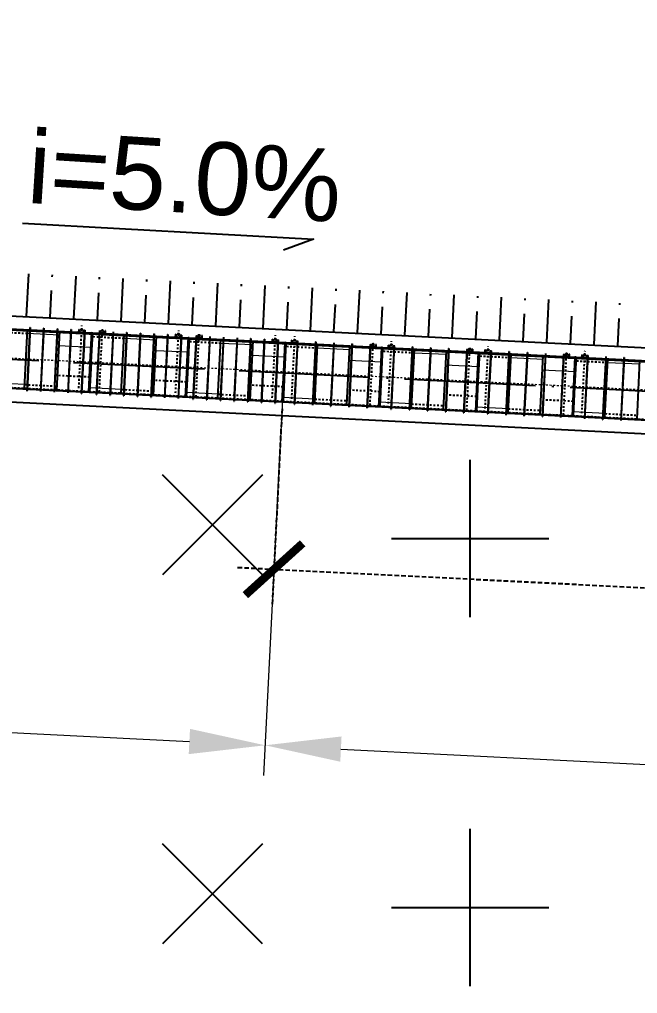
# Model space of a CAD drawing. Header units: inches. Extents: x 444671 to 463716, y 1783086 to 1794968.
# Drawn here: x 457506.9 to 457540.9, y 1787100.2 to 1787153.7 of the extents above; entities that cross this region are included whole.
import ezdxf

# ---------------------------------------------------------------- set-up
doc = ezdxf.new("R2010")
doc.units = ezdxf.units.IN
doc.header["$MEASUREMENT"] = 0
for name, pattern in [('ACAD_ISO04W100', [30, 24, -3, 0, -3]), ('CENTER', [2, 1.25, -0.25, 0.25, -0.25]), ('DASHED2', [9.525, 6.35, -3.175]), ('HIDDEN', [0.375, 0.25, -0.125])]:
    doc.linetypes.add(name, pattern=pattern)
for name, color, linetype in [('4', 4, 'Continuous'), ('Bao', 137, 'Continuous'), ('CONGTRINH', 2, 'Continuous'), ('CTTRINH', 4, 'Continuous'), ('Dong', 252, 'HIDDEN'), ('KHUAT', 8, 'DASHED2'), ('Tam', 1, 'CENTER'), ('Text', 3, 'Continuous'), ('Thachhoc', 125, 'Continuous'), ('Tim', 1, 'ACAD_ISO04W100')]:
    doc.layers.add(name, color=color, linetype=linetype)
doc.layers.add('manh', color=128, linetype='Continuous', lineweight=15)
doc.layers.add('Texdoi', color=40, linetype='Continuous', lineweight=15)
doc.styles.add('vn', font='')
doc.styles.add('VNARIAL', font='')
doc.styles.get('vn').set_extended_font_data('.VnArial')
doc.styles.get('VNARIAL').set_extended_font_data('.VnArial')
doc.linetypes.add('NEN_DA1', pattern='A,1.5,-0.15,["Y",Standard,S=0.2,R=0,X=-0.15,Y=-0.2],-0.005', length=1.655)
doc.dimstyles.new('1-1', dxfattribs={"dimtxt": 2, "dimasz": 2.5, "dimexe": 1, "dimexo": 0, "dimgap": 1, "dimtad": 1, "dimtoh": 1, "dimdec": 0, "dimzin": 0, "dimdsep": 46, "dimtxsty": 'Standard', "dimcen": 0.09, "dimclrd": 3, "dimclre": 3, "dimclrt": 4, "dimadec": 0, "dimazin": 0, "dimtfac": 1, "dimtdec": 0, "dimtmove": 0, "dimatfit": 0, "dimfxl": 0, "dimtolj": 1, "dimtzin": 0, "dimarcsym": 0})
doc.dimstyles.new('D2000', dxfattribs={"dimscale": 2, "dimtxt": 2, "dimasz": 1.5, "dimexe": 1, "dimexo": 1, "dimgap": 1, "dimtad": 1, "dimzin": 1, "dimdsep": 46, "dimtxsty": 'VNARIAL', "dimblk": 'ARCHTICK', "dimcen": 1.5, "dimdle": 1, "dimclrd": 140, "dimclre": 140, "dimclrt": 3, "dimadec": 0, "dimazin": 3, "dimtfac": 1, "dimtix": 1, "dimtmove": 2, "dimatfit": 3, "dimfxl": 0, "dimtolj": 1, "dimtzin": 0, "dimarcsym": 0})

# ---------------------------------------------------------------- blocks, each defined once
blk = doc.blocks.new('*D146')
at = {"layer": 'Bao', "color": 3, "lineweight": -2, "ltscale": 0.2, "transparency": 16777216}
for p, q in [((-685253, 34318), (-686363, 12150)), ((-579388, 29016), (-580498, 6848)), ((-682118, 13606), (-584576, 8721))]:
    blk.add_line(p, q, dxfattribs=at)
at = {"layer": 'Bao', "color": 3, "ltscale": 0.2, "transparency": 16777216}
for points in [[(-682083, 14300), (-682153, 12913), (-686280, 13815)], [(-584541, 9415), (-584611, 8028), (-580415, 8513)]]:
    blk.add_solid(points, dxfattribs=at)
at = {"layer": 'Defpoints', "color": 0, "ltscale": 0.2, "transparency": 16777216}
for p in [(-685253, 34318), (-579388, 29016), (-580415, 8513)]:
    blk.add_point(p, dxfattribs=at)
at = {"layer": 'Bao', "color": 4, "ltscale": 0.2, "transparency": 16777216, "insert": (-633155, 15001), "char_height": 3333.33, "attachment_point": 5, "rotation": 357.133}
blk.add_mtext('\\A1;{\\f.VnArial|b0|i0|c0|p34;Ph©n ®o¹n 6}', dxfattribs=at)
blk = doc.blocks.new('*D147')
at = {"layer": 'Bao', "color": 3, "lineweight": -2, "ltscale": 0.2, "transparency": 16777216}
for p, q in [((-579388, 29016), (-580498, 6848)), ((-340377, 17046), (-341488, -5121)), ((-576253, 8305), (-345566, -3248))]:
    blk.add_line(p, q, dxfattribs=at)
at = {"layer": 'Bao', "color": 3, "ltscale": 0.2, "transparency": 16777216}
for points in [[(-576219, 8998), (-576288, 7611), (-580415, 8513)], [(-345531, -2555), (-345600, -3942), (-341404, -3457)]]:
    blk.add_solid(points, dxfattribs=at)
at = {"layer": 'Defpoints', "color": 0, "ltscale": 0.2, "transparency": 16777216}
for p in [(-579388, 29016), (-340377, 17046), (-341404, -3457)]:
    blk.add_point(p, dxfattribs=at)
at = {"layer": 'Bao', "color": 4, "ltscale": 0.2, "transparency": 16777216, "insert": (-460717, 6365), "char_height": 3333.33, "attachment_point": 5, "rotation": 357.133}
blk.add_mtext('\\A1;{\\f.VnArial|b0|i0|c0|p34;Ph©n ®o¹n 5}', dxfattribs=at)
blk = doc.blocks.new('_ArchTick')
at = {"color": 0, "linetype": 'ByBlock', "const_width": 0.15}
blk.add_lwpolyline([(-0.5, -0.5), (0.5, 0.5)], dxfattribs=at)
blk = doc.blocks.new('*D128')
at = {"layer": 'Defpoints', "color": 0, "transparency": 16777216}
for p in [(457521.427, 1787134.354), (457648.236, 1787128.02), (457647.696, 1787117.204)]:
    blk.add_point(p, dxfattribs=at)
at = {"layer": 'Dong', "color": 140, "lineweight": -2, "transparency": 16777216}
for p, q in [((457521.328, 1787132.357), (457520.787, 1787121.54)), ((457648.137, 1787126.023), (457647.596, 1787115.206)), ((457518.89, 1787123.638), (457649.694, 1787117.104))]:
    blk.add_line(p, q, dxfattribs=at)
at = {"layer": 'Dong', "color": 140, "lineweight": -2, "transparency": 16777216, "xscale": 3, "yscale": 3, "zscale": 3}
for p, rotation in [((457520.887, 1787123.538), 177.1404552488368), ((457647.696, 1787117.204), 357.1404552488368)]:
    blk.add_blockref('_ArchTick', p, dxfattribs=dict(at, rotation=rotation))
at = {"layer": 'Dong', "color": 3, "transparency": 16777216, "insert": (457584.493, 1787124.408), "char_height": 4, "attachment_point": 5, "rotation": 357.1405, "style": 'VNARIAL'}
blk.add_mtext('\\A1;126.97', dxfattribs=at)
blk = doc.blocks.new('A$C491C4D06')
at = {"layer": 'Bao'}
for p, q in [((-595209, 31432), (-589929.6, 31168.1)), ((-593627.2, 28104.9), (-593465.1, 31344.8)), ((-593331.3, 31458.3), (-593317.3, 31457.6)), ((-592582.2, 31420.8), (-592568.3, 31420.1)), ((-591859.4, 28016.5), (-591697.4, 31256.4)), ((-591833.2, 31383.4), (-591819.2, 31382.7)), ((-591084.1, 31345.9), (-591070.1, 31345.2)), ((-590653.1, 31354.8), (-590660.6, 31205)), ((-590653.1, 31354.8), (-590633.2, 31353.8)), ((-590633.2, 31353.8), (-590640.7, 31204)), ((-590341, 31189), (-590333.5, 31338.8)), ((-589957.1, 31179), (-590038.5, 29551.1)), ((-590010.7, 29546.1), (-589929.6, 31168.1)), ((-589897.1, 31176), (-589978.5, 29548.1)), ((-589957.1, 31179), (-589897.1, 31176)), ((-589897.6, 31166.1), (-584618.2, 30902.1)), ((-589502.7, 31296.5), (-589510.2, 31146.7)), ((-589210.6, 31131.7), (-589203.1, 31281.5)), ((-589183.1, 31280.5), (-589203.1, 31281.5)), ((-589190.6, 31130.7), (-589183.1, 31280.5)), ((-588769, 31229.8), (-588755, 31229.1)), ((-588315.8, 27838.9), (-588153.8, 31078.9)), ((-588020, 31192.3), (-588006, 31191.6)), ((-587270.9, 31154.9), (-587256.9, 31154.2)), ((-586521.8, 31117.4), (-586507.9, 31116.7)), ((-585772.8, 31079.9), (-585758.8, 31079.2)), ((-585341.8, 31088.8), (-585349.3, 30939)), ((-585341.8, 31088.8), (-585321.8, 31087.8)), ((-585321.8, 31087.8), (-585329.3, 30938)), ((-585029.7, 30923), (-585022.2, 31072.8)), ((-584191.4, 31030.5), (-584198.9, 30880.7)), ((-586548, 27750.5), (-586386, 30990.5)), ((-584645.7, 30913), (-584727.1, 29285.1)), ((-584699.3, 29280.1), (-584618.2, 30902.1)), ((-584585.8, 30910), (-584667.2, 29282.1)), ((-584645.7, 30913), (-584585.8, 30910)), ((-584586.3, 30900.1), (-579306.9, 30636.1)), ((-583899.2, 30865.7), (-583891.7, 31015.5)), ((-583871.8, 31014.5), (-583891.7, 31015.5)), ((-583879.3, 30864.7), (-583871.8, 31014.5)), ((-583457.7, 30963.8), (-583443.7, 30963.1)), ((-583004.5, 27572.9), (-582842.5, 30812.9)), ((-582708.6, 30926.3), (-582694.6, 30925.6)), ((-581959.6, 30888.9), (-581945.6, 30888.2)), ((-581236.7, 27484.5), (-581074.7, 30724.5)), ((-581210.5, 30851.4), (-581196.5, 30850.7)), ((-580461.4, 30813.9), (-580447.4, 30813.2)), ((-580030.5, 30822.8), (-580037.9, 30673)), ((-580030.5, 30822.8), (-580010.5, 30821.8)), ((-580010.5, 30821.8), (-580018, 30672)), ((-579718.3, 30657), (-579710.9, 30806.8)), ((-579334.2, 30647.5), (-579415.7, 29019.5)), ((-579388, 29014.1), (-579306.9, 30636.1)), ((-579274.3, 30644.5), (-579355.8, 29016.5)), ((-579334.2, 30647.5), (-579274.3, 30644.5)), ((-579274.8, 30634.5), (-577531, 30547.1)), ((-578963.7, 30769.1), (-578971.2, 30619.3)), ((-578963.7, 30769.1), (-578943.7, 30768.1)), ((-578943.7, 30768.1), (-578951.2, 30618.3)), ((-578651.6, 30603.3), (-578644.1, 30753.1)), ((-578645.8, 30719.1), (-578631.8, 30718.4)), ((-577693.2, 27307.2), (-577531, 30547.1)), ((-577647, 30669.1), (-577633, 30668.4)), ((-577531.2, 30543.1), (-573995.6, 30366.1)), ((-576648.3, 30619.1), (-576634.3, 30618.4)), ((-575649.5, 30569), (-575635.5, 30568.3)), ((-574650.8, 30519), (-574636.8, 30518.3)), ((-574635.3, 30548.3), (-574642.8, 30398.5)), ((-574343.2, 30383.5), (-574335.7, 30533.3)), ((-574315.7, 30532.3), (-574335.7, 30533.3)), ((-574323.2, 30382.5), (-574315.7, 30532.3)), ((-573652.5, 30499.1), (-573660, 30349.3)), ((-573652.5, 30499.1), (-573632.6, 30498.1)), ((-573632.6, 30498.1), (-573640.1, 30348.3)), ((-575925.3, 27222.7), (-575763.4, 30454.6)), ((-574023.1, 30377.5), (-574104.4, 28753.5)), ((-574076.6, 28748.1), (-573995.6, 30366.1)), ((-573963.1, 30374.5), (-574044.5, 28750.5)), ((-574023.1, 30377.5), (-573963.1, 30374.5)), ((-573963.6, 30364.5), (-568684.3, 30100.1)), ((-573340.4, 30333.3), (-573332.9, 30483.1)), ((-573334.4, 30453.1), (-573320.4, 30452.4)), ((-572381.7, 27045.2), (-572219.8, 30277.1)), ((-572335.7, 30403.1), (-572321.7, 30402.4)), ((-571336.9, 30353.1), (-571322.9, 30352.4)), ((-570613.9, 26956.7), (-570452, 30188.6)), ((-570338.2, 30303.1), (-570324.2, 30302.4)), ((-569339.4, 30253), (-569325.5, 30252.3)), ((-569324, 30282.3), (-569331.5, 30132.5)), ((-569031.8, 30117.5), (-569024.3, 30267.3)), ((-569004.4, 30266.3), (-569024.3, 30267.3)), ((-569011.9, 30116.5), (-569004.4, 30266.3)), ((-568711.7, 30111.5), (-568793.1, 28487.5)), ((-568765.3, 28482.1), (-568684.3, 30100.1)), ((-568651.8, 30108.5), (-568733.1, 28484.5)), ((-568711.7, 30111.5), (-568651.8, 30108.5)), ((-568652.3, 30098.5), (-563372.9, 29834.1)), ((-568341.2, 30233.1), (-568348.7, 30083.3)), ((-568341.2, 30233.1), (-568321.2, 30232.1)), ((-568321.2, 30232.1), (-568328.7, 30082.3)), ((-568029.1, 30067.3), (-568021.6, 30217.1)), ((-568023.1, 30187.1), (-568009.1, 30186.4)), ((-567070.4, 26779.2), (-566908.5, 30011.1)), ((-567024.3, 30137.1), (-567010.4, 30136.4)), ((-566025.6, 30087.1), (-566011.6, 30086.4)), ((-565026.8, 30037.1), (-565012.9, 30036.4)), ((-564028.1, 29987), (-564014.1, 29986.3)), ((-564012.6, 30016.3), (-564020.1, 29866.5)), ((-563720.5, 29851.5), (-563713, 30001.3)), ((-563693, 30000.3), (-563713, 30001.3)), ((-563700.5, 29850.5), (-563693, 30000.3)), ((-563029.8, 29967.1), (-563037.3, 29817.3)), ((-563029.8, 29967.1), (-563009.9, 29966.1)), ((-563009.9, 29966.1), (-563017.4, 29816.3)), ((-590034.6, 29547.3), (-590116, 27919.3)), ((-590002.5, 29549.3), (-590083.6, 27927.3)), ((-589974.7, 29544.3), (-590056.1, 27916.3)), ((-590038.5, 29551.1), (-589978.5, 29548.1)), ((-590034.6, 29547.3), (-589974.7, 29544.3)), ((-590002.7, 29545.7), (-590002.6, 29547.7)), ((-590002.7, 29545.7), (-590002.6, 29547.7)), ((-565302.6, 26690.7), (-565140.7, 29922.6)), ((-563400.4, 29845.5), (-563481.7, 28221.5)), ((-563454, 28216.1), (-563372.9, 29834.1)), ((-563340.5, 29842.5), (-563421.8, 28218.5)), ((-563400.4, 29845.5), (-563340.5, 29842.5)), ((-563341, 29832.5), (-558061.6, 29568.1)), ((-562717.7, 29801.3), (-562710.2, 29951.1)), ((-562711.7, 29921.1), (-562697.8, 29920.4)), ((-561759, 26513.2), (-561597.1, 29745.2)), ((-561713, 29871.1), (-561699, 29870.4)), ((-560714.2, 29821.1), (-560700.3, 29820.4)), ((-559991.2, 26424.7), (-559829.4, 29656.6)), ((-584723.3, 29281.3), (-584804.7, 27653.3)), ((-584691.2, 29283.3), (-584772.3, 27661.3)), ((-584663.4, 29278.3), (-584744.8, 27650.3)), ((-584727.1, 29285.1), (-584667.2, 29282.1)), ((-584723.3, 29281.3), (-584663.4, 29278.3)), ((-584695.3, 29279.9), (-584695.2, 29281.9)), ((-584691.3, 29279.7), (-584691.2, 29281.7)), ((-584691.3, 29279.7), (-584691.2, 29281.7)), ((-579412, 29015.3), (-579493.4, 27387.3)), ((-579379.8, 29017.7), (-579461, 27395.7)), ((-579352, 29012.3), (-579433.4, 27384.3)), ((-579415.7, 29019.5), (-579355.8, 29016.5)), ((-579412, 29015.3), (-579352, 29012.3)), ((-579384, 29013.9), (-579383.9, 29015.9)), ((-579380, 29013.7), (-579379.9, 29015.7)), ((-579380, 29013.7), (-579379.9, 29015.7)), ((-574100.6, 28749.3), (-574181.9, 27125.3)), ((-574068.5, 28751.7), (-574150.2, 27119.7)), ((-574040.7, 28746.3), (-574122, 27122.3)), ((-574104.4, 28753.5), (-574044.5, 28750.5)), ((-574100.6, 28749.3), (-574040.7, 28746.3)), ((-574068.7, 28747.7), (-574068.6, 28749.7)), ((-568789.3, 28483.3), (-568870.6, 26859.3)), ((-568757.1, 28485.7), (-568838.8, 26853.8)), ((-568729.3, 28480.3), (-568810.7, 26856.3)), ((-568793.1, 28487.5), (-568733.1, 28484.5)), ((-568789.3, 28483.3), (-568729.3, 28480.3)), ((-568757.3, 28481.7), (-568757.2, 28483.7)), ((-595395, 28193.3), (-590115.6, 27929.3)), ((-593505.3, 27978.7), (-593491.3, 27978)), ((-592756.2, 27941.2), (-592742.3, 27940.5)), ((-592007.2, 27903.7), (-591993.2, 27903)), ((-591258.1, 27866.3), (-591244.1, 27865.6)), ((-590509.1, 27828.8), (-590495.1, 27828.1)), ((-590116, 27919.3), (-590056.1, 27916.3)), ((-590083.6, 27927.3), (-584804.2, 27663.3)), ((-563477.9, 28217.3), (-563559.3, 26593.3)), ((-563445.8, 28219.7), (-563527.5, 26587.8)), ((-563418, 28214.3), (-563499.3, 26590.3)), ((-563481.7, 28221.5), (-563421.8, 28218.5)), ((-563477.9, 28217.3), (-563418, 28214.3)), ((-563446, 28215.7), (-563445.9, 28217.7)), ((-589692.1, 27787.6), (-589678.1, 27786.9)), ((-588943, 27750.1), (-588929, 27749.4)), ((-588194, 27712.7), (-588180, 27712)), ((-587444.9, 27675.2), (-587430.9, 27674.5)), ((-586695.8, 27637.7), (-586681.9, 27637)), ((-585946.8, 27600.3), (-585932.8, 27599.6)), ((-585197.7, 27562.8), (-585183.7, 27562.1)), ((-584804.7, 27653.3), (-584744.8, 27650.3)), ((-584772.3, 27661.3), (-579492.9, 27397.3)), ((-584380.8, 27521.6), (-584366.8, 27520.9)), ((-583631.7, 27484.1), (-583617.7, 27483.4)), ((-582882.6, 27446.7), (-582868.6, 27446)), ((-582133.6, 27409.2), (-582119.6, 27408.5)), ((-581384.5, 27371.7), (-581370.5, 27371.1)), ((-580635.4, 27334.3), (-580621.4, 27333.6)), ((-579886.4, 27296.8), (-579872.4, 27296.1)), ((-579493.4, 27387.3), (-579433.4, 27384.3)), ((-579461, 27395.7), (-577693.2, 27307.2)), ((-577693, 27311.2), (-574181.4, 27135.3)), ((-578819.6, 27247.5), (-578805.7, 27246.8)), ((-577820.9, 27197.4), (-577806.9, 27196.7)), ((-576822.1, 27147.4), (-576808.2, 27146.7)), ((-575823.4, 27097.4), (-575809.4, 27096.7)), ((-574824.6, 27047.4), (-574810.7, 27046.7)), ((-574181.9, 27125.3), (-574122, 27122.3)), ((-574149.5, 27133.7), (-568870.1, 26869.3)), ((-573508.3, 26981.5), (-573494.3, 26980.8)), ((-572509.5, 26931.4), (-572495.6, 26930.7)), ((-571510.8, 26881.4), (-571496.8, 26880.7)), ((-570512.1, 26831.4), (-570498.1, 26830.7)), ((-569513.3, 26781.4), (-569499.3, 26780.7)), ((-568870.6, 26859.3), (-568810.7, 26856.3)), ((-568838.1, 26867.7), (-563558.8, 26603.3)), ((-568197, 26715.5), (-568183, 26714.8)), ((-567198.2, 26665.4), (-567184.2, 26664.7)), ((-566199.5, 26615.4), (-566185.5, 26614.7)), ((-565200.7, 26565.4), (-565186.7, 26564.7)), ((-564202, 26515.4), (-564188, 26514.7)), ((-563559.3, 26593.3), (-563499.3, 26590.3)), ((-563526.8, 26601.7), (-558247.4, 26337.3)), ((-562885.6, 26449.5), (-562871.6, 26448.8)), ((-561886.9, 26399.5), (-561872.9, 26398.8)), ((-560888.1, 26349.4), (-560874.1, 26348.7))]:
    blk.add_line(p, q, dxfattribs=at)
at = {"layer": 'Bao', "ltscale": 0.2}
for p, q in [((-593331.3, 31458.3), (-593505.3, 27978.7)), ((-593317.3, 31457.6), (-593491.3, 27978)), ((-592582.2, 31420.8), (-592756.2, 27941.2)), ((-592568.3, 31420.1), (-592742.3, 27940.5)), ((-591833.2, 31383.4), (-592007.2, 27903.7)), ((-591819.2, 31382.7), (-591993.2, 27903)), ((-591084.1, 31345.9), (-591258.1, 27866.3)), ((-591070.1, 31345.2), (-591244.1, 27865.6)), ((-590335.2, 31306.5), (-590509.1, 27828.8)), ((-590321.1, 31307.8), (-590495.1, 27828.1)), ((-590335.1, 31308.4), (-590321.1, 31307.7)), ((-589518.1, 31267.2), (-589692.1, 27787.6)), ((-589504.2, 31264.5), (-589678.1, 27786.9)), ((-589518.1, 31267.2), (-589504.2, 31266.5)), ((-588769, 31229.8), (-588943, 27750.1)), ((-588755, 31229.1), (-588929, 27749.4)), ((-588020, 31192.3), (-588194, 27712.7)), ((-588006, 31191.6), (-588180, 27712)), ((-587270.9, 31154.9), (-587444.9, 27675.2)), ((-587256.9, 31154.2), (-587430.9, 27674.5)), ((-586521.8, 31117.4), (-586695.8, 27637.7)), ((-586507.9, 31116.7), (-586681.9, 27637)), ((-585772.8, 31079.9), (-585946.8, 27600.3)), ((-585758.8, 31079.2), (-585932.8, 27599.6)), ((-585023.8, 31040.5), (-585197.7, 27562.8)), ((-585009.7, 31041.8), (-585183.7, 27562.1)), ((-585023.7, 31042.4), (-585009.7, 31041.7)), ((-584206.8, 31001.2), (-584380.8, 27521.6)), ((-584192.9, 30998.5), (-584366.8, 27520.9)), ((-584206.8, 31001.2), (-584192.9, 31000.5)), ((-583457.7, 30963.8), (-583631.7, 27484.1)), ((-583443.7, 30963.1), (-583617.7, 27483.4)), ((-582708.6, 30926.3), (-582882.6, 27446.7)), ((-582694.6, 30925.6), (-582868.6, 27446)), ((-581959.6, 30888.9), (-582133.6, 27409.2)), ((-581945.6, 30888.2), (-582119.6, 27408.5)), ((-581210.5, 30851.4), (-581384.5, 27371.7)), ((-581196.5, 30850.7), (-581370.5, 27371.1)), ((-580461.4, 30813.9), (-580635.4, 27334.3)), ((-580447.4, 30813.2), (-580621.4, 27333.6)), ((-579712.5, 30774.5), (-579886.4, 27296.8)), ((-579698.4, 30775.8), (-579872.4, 27296.1)), ((-579712.4, 30776.4), (-579698.4, 30775.7)), ((-578645.8, 30719.1), (-578819.6, 27247.5)), ((-578631.8, 30718.4), (-578805.7, 27246.8)), ((-577647, 30669.1), (-577820.9, 27197.4)), ((-577633, 30668.4), (-577806.9, 27196.7)), ((-576648.3, 30619.1), (-576822.1, 27147.4)), ((-576634.3, 30618.4), (-576808.2, 27146.7)), ((-575649.5, 30569), (-575823.4, 27097.4)), ((-575635.5, 30568.3), (-575809.4, 27096.7)), ((-574650.8, 30519), (-574824.6, 27047.4)), ((-574636.8, 30518.3), (-574810.7, 27046.7)), ((-573987.6, 30365.7), (-573963.6, 30364.5)), ((-573334.4, 30453.1), (-573508.3, 26981.5)), ((-573320.4, 30452.4), (-573494.3, 26980.8)), ((-572335.7, 30403.1), (-572509.5, 26931.4)), ((-572321.7, 30402.4), (-572495.6, 26930.7)), ((-571336.9, 30353.1), (-571510.8, 26881.4)), ((-571322.9, 30352.4), (-571496.8, 26880.7)), ((-570338.2, 30303.1), (-570512.1, 26831.4)), ((-570324.2, 30302.4), (-570498.1, 26830.7)), ((-569339.4, 30253), (-569513.3, 26781.4)), ((-569325.5, 30252.3), (-569499.3, 26780.7)), ((-568676.3, 30099.7), (-568652.3, 30098.5)), ((-568023.1, 30187.1), (-568197, 26715.5)), ((-568009.1, 30186.4), (-568183, 26714.8)), ((-567024.3, 30137.1), (-567198.2, 26665.4)), ((-567010.4, 30136.4), (-567184.2, 26664.7)), ((-566025.6, 30087.1), (-566199.5, 26615.4)), ((-566011.6, 30086.4), (-566185.5, 26614.7)), ((-565026.8, 30037.1), (-565200.7, 26565.4)), ((-565012.9, 30036.4), (-565186.7, 26564.7)), ((-564028.1, 29987), (-564202, 26515.4)), ((-564014.1, 29986.3), (-564188, 26514.7)), ((-563364.9, 29833.7), (-563341, 29832.5)), ((-562711.7, 29921.1), (-562885.6, 26449.5)), ((-562697.8, 29920.4), (-562871.6, 26448.8)), ((-561713, 29871.1), (-561886.9, 26399.5)), ((-561699, 29870.4), (-561872.9, 26398.8)), ((-560714.2, 29821.1), (-560888.1, 26349.4)), ((-560700.3, 29820.4), (-560874.1, 26348.7))]:
    blk.add_line(p, q, dxfattribs=at)
at = {"layer": 'Bao'}
for centre in [(-590483.4, 31346.3), (-589352.9, 31289), (-585172, 31080.3), (-584041.6, 31023), (-579860.7, 30814.3), (-578793.9, 30760.6), (-574485.5, 30540.8), (-573482.7, 30490.6), (-569174.1, 30274.8), (-568171.4, 30224.6), (-563862.8, 30008.8), (-562860.1, 29958.6)]:
    blk.add_circle(centre, 40, dxfattribs=at)
for centre, start, end in [((-590483.4, 31346.3), 357.13728, 177.13728), ((-589352.9, 31289), 357.13728, 177.13728), ((-585172, 31080.3), 357.13728, 177.13728), ((-584041.6, 31023), 357.13728, 177.13728), ((-579860.7, 30814.3), 357.13728, 177.13728), ((-578793.9, 30760.6), 357.13284, 177.13284), ((-574485.5, 30540.8), 357.13284, 177.13284), ((-573482.7, 30490.6), 357.13284, 177.13284), ((-569174.1, 30274.8), 357.13284, 177.13284), ((-568171.4, 30224.6), 357.13284, 177.13284), ((-563862.8, 30008.8), 357.13284, 177.13284), ((-562860.1, 29958.6), 357.13284, 177.13284)]:
    blk.add_arc(centre, 150, start, end, dxfattribs=at)
at = {"layer": 'KHUAT', "ltscale": 5}
for p, q in [((-593476.3, 31122.6), (-595244.1, 31211)), ((-595234, 31411.3), (-589930.7, 31146.1)), ((-590002.5, 29549.3), (-589921.6, 31167.3)), ((-589922.7, 31145.3), (-584619.3, 30880.1)), ((-589921.6, 31167.3), (-589897.6, 31166.1)), ((-588164.9, 30856.6), (-589932.7, 30945)), ((-584691.2, 29283.3), (-584610.3, 30901.3)), ((-582853.6, 30590.6), (-584621.4, 30679)), ((-584611.3, 30879.3), (-579308, 30614.1)), ((-584610.3, 30901.3), (-584586.3, 30900.1)), ((-579379.8, 29017.7), (-579298.8, 30635.7)), ((-579299.9, 30613.7), (-573996.5, 30348.1)), ((-579298.8, 30635.7), (-579274.8, 30634.5)), ((-577542.1, 30324.9), (-579309.9, 30413.4)), ((-574068.5, 28751.7), (-573987.6, 30365.7)), ((-572230.8, 30058.9), (-573998.5, 30147.4)), ((-573988.5, 30347.7), (-568685.2, 30082.1)), ((-568757.1, 28485.7), (-568676.3, 30099.7)), ((-568677.2, 30081.7), (-563373.8, 29816.1)), ((-590010.7, 29546.1), (-590091.6, 27928.1)), ((-566919.4, 29792.9), (-568687.2, 29881.5)), ((-563445.8, 28219.7), (-563364.9, 29833.7)), ((-561608.1, 29526.9), (-563375.9, 29615.5)), ((-563365.8, 29815.7), (-558062.5, 29550.1)), ((-584699.3, 29280.1), (-584780.2, 27662.1)), ((-579388, 29014.1), (-579468.9, 27396.1)), ((-590051.3, 28733.1), (-591819.1, 28821.5)), ((-584740, 28467.1), (-586507.8, 28555.5)), ((-574076.6, 28748.1), (-574157.5, 27134.1)), ((-568765.3, 28482.1), (-568846.1, 26868.1)), ((-595393.9, 28215.3), (-590090.5, 27950.1)), ((-593616, 28327.1), (-591848.3, 28238.7)), ((-590115.6, 27929.3), (-590091.6, 27928.1)), ((-590082.5, 27949.3), (-584779.1, 27684.1)), ((-588304.7, 28061.1), (-586536.9, 27972.7)), ((-579428.6, 28201.1), (-581196.4, 28289.5)), ((-574117.4, 27935.1), (-575885.1, 28023.6)), ((-563454, 28216.1), (-563534.8, 26602.1)), ((-584804.2, 27663.3), (-584780.2, 27662.1)), ((-584771.2, 27683.3), (-579467.8, 27418.1)), ((-582993.4, 27795.1), (-581225.6, 27706.7)), ((-579492.9, 27397.3), (-579468.9, 27396.1)), ((-579459.9, 27417.7), (-574156.6, 27152.1)), ((-577682.1, 27529.4), (-575914.3, 27440.9)), ((-568806, 27669.1), (-570573.8, 27757.7)), ((-563494.7, 27403.1), (-565262.5, 27491.7)), ((-574181.4, 27135.3), (-574157.5, 27134.1)), ((-574148.6, 27151.7), (-568845.2, 26886.1)), ((-572370.8, 27263.4), (-570603, 27174.9)), ((-568870.1, 26869.3), (-568846.1, 26868.1)), ((-568837.2, 26885.7), (-563533.9, 26620.1)), ((-567059.4, 26997.4), (-565291.6, 26908.9)), ((-563558.8, 26603.3), (-563534.8, 26602.1)), ((-563525.9, 26619.7), (-558222.5, 26354.1)), ((-561748.1, 26731.4), (-559980.3, 26642.9))]:
    blk.add_line(p, q, dxfattribs=at)
at = {"layer": 'manh', "color": 1, "linetype": 'CENTER', "ltscale": 0.05}
blk.add_line((0.1, 0), (-685750.1, 34342.8), dxfattribs=at)
at = {"layer": 'manh'}
for p, q in [((-591708.5, 31034.2), (-593476.3, 31122.6)), ((-586397.1, 30768.2), (-588164.9, 30856.6)), ((-581085.8, 30502.2), (-582853.6, 30590.6)), ((-589969.8, 30363.1), (-591737.6, 30451.5)), ((-584658.5, 30097.1), (-586426.3, 30185.5)), ((-575774.3, 30236.4), (-577542.1, 30324.9)), ((-570463, 29970.4), (-572230.8, 30058.9)), ((-579347.1, 29831.1), (-581114.9, 29919.5)), ((-574035.7, 29565.1), (-575803.5, 29653.6)), ((-565151.6, 29704.4), (-566919.4, 29792.9)), ((-559840.3, 29438.4), (-561608.1, 29526.9)), ((-568724.4, 29299.1), (-570492.2, 29387.6)), ((-563413, 29033.1), (-565180.8, 29121.6)), ((-593616, 28327.1), (-595383.8, 28415.5)), ((-588304.7, 28061.1), (-590072.5, 28149.5)), ((-582993.4, 27795.1), (-584761.2, 27883.5)), ((-577682.1, 27529.4), (-579449.9, 27618)), ((-572370.8, 27263.4), (-574138.6, 27352)), ((-567059.4, 26997.4), (-568827.2, 27086)), ((-561748.1, 26731.4), (-563515.9, 26820))]:
    blk.add_line(p, q, dxfattribs=at)
at = {"layer": 'Tam', "ltscale": 3}
for p, q in [((-590643.9, 28136.3), (-590472.5, 31563.1)), ((-589520.9, 27916.8), (-589349.6, 31343.5)), ((-585332.5, 27870.3), (-585161.2, 31297.1)), ((-584209.6, 27650.8), (-584038.2, 31077.5)), ((-580021.2, 27604.3), (-579849.8, 31031.1)), ((-578954.6, 27550.6), (-578783, 30977.4)), ((-574653.8, 27181), (-574482.1, 30607.8)), ((-573643.5, 27280.6), (-573471.9, 30707.4)), ((-569342.4, 26915), (-569170.8, 30341.8)), ((-568332.2, 27014.6), (-568160.5, 30441.4)), ((-564031.1, 26649), (-563859.4, 30075.8)), ((-563020.8, 26748.6), (-562849.2, 30175.4))]:
    blk.add_line(p, q, dxfattribs=at)
at = {"layer": 'Tam'}
for p, q in [((-590545.8, 31349.4), (-590420.9, 31343.2)), ((-589415.3, 31292.1), (-589290.5, 31285.9)), ((-585234.5, 31083.5), (-585109.6, 31077.2)), ((-584104, 31026.1), (-583979.1, 31019.9)), ((-579923.1, 30817.5), (-579798.2, 30811.2)), ((-578856.3, 30763.7), (-578731.4, 30757.4)), ((-574547.9, 30543.9), (-574423, 30537.7)), ((-573545.2, 30493.7), (-573420.3, 30487.5)), ((-569236.6, 30277.9), (-569111.7, 30271.7)), ((-568233.8, 30227.7), (-568109, 30221.5)), ((-563925.2, 30011.9), (-563800.4, 30005.7)), ((-562922.5, 29961.7), (-562797.6, 29955.5))]:
    blk.add_line(p, q, dxfattribs=at)
at = {"layer": 'Bao', "ltscale": 0.2}
for p1, p2, text, override, picture, middle in [((-685252.7, 34317.9), (-579387.9, 29016.1), '{\\f.VnArial|b0|i0|c0|p34;Ph©n ®o¹n 6}', {"dimscale": 1666.666684, "dimlfac": -1}, '*D146', (-633155, 15000.6)), ((-579387.9, 29016.1), (-340377.4, 17046.3), '{\\f.VnArial|b0|i0|c0|p34;Ph©n ®o¹n 5}', {"dimscale": 1666.666721, "dimlfac": -1}, '*D147', (-460717.3, 6364.8))]:
    dim = blk.add_aligned_dim(p1=p1, p2=p2, distance=-20528.8, text=text, dimstyle='1-1', override=override, dxfattribs=at)
    dim.commit()
    dim.dimension.update_dxf_attribs({"geometry": picture, "text_midpoint": middle})

msp = doc.modelspace()

# ---------------------------------------------------------------- linework, layer by layer
at = {"layer": '4', "linetype": 'NEN_DA1', "ltscale": 8}
msp.add_line((458100.8648, 1787107.7053), (457415.1157, 1787141.9927), dxfattribs=at)
msp.add_lwpolyline([(457398.5161, 1787262.3681), (457398.5161, 1787138.1253), (458100.9174, 1787103.0053)], dxfattribs=at)
at = {"layer": 'CONGTRINH', "ltscale": 10}
for points in [[(457415.1468, 1787141.2402), (458100.896, 1787106.9528)], [(457414.987, 1787138.0442), (458100.7362, 1787103.7568)]]:
    msp.add_lwpolyline(points, dxfattribs=at)
at = {"layer": 'CTTRINH', "color": 4, "linetype": 'ByBlock'}
for p, q in [((457507.3025, 1787137.4214), (457507.4188, 1787139.7685)), ((457509.8993, 1787137.2926), (457510.0157, 1787139.6398)), ((457512.4961, 1787137.1639), (457512.6125, 1787139.511)), ((457515.0929, 1787137.0351), (457515.2093, 1787139.3822)), ((457517.6897, 1787136.9063), (457517.8061, 1787139.2535)), ((457520.2865, 1787136.7776), (457520.4029, 1787139.1247)), ((457522.8833, 1787136.6488), (457522.9997, 1787138.9959)), ((457525.4801, 1787136.52), (457525.5965, 1787138.8672)), ((457528.0769, 1787136.3913), (457528.1933, 1787138.7384)), ((457530.6737, 1787136.2625), (457530.7901, 1787138.6096)), ((457533.2706, 1787136.1337), (457533.3869, 1787138.4808)), ((457535.8674, 1787136.005), (457535.9837, 1787138.3521)), ((457538.4642, 1787135.8762), (457538.5806, 1787138.2233))]:
    msp.add_line(p, q, dxfattribs=at)
at = {"layer": 'Dong', "color": 3, "ltscale": 6}
for p, q in [((457508.6009, 1787137.357), (457508.7172, 1787139.7041)), ((457511.1977, 1787137.2283), (457511.3141, 1787139.5754)), ((457513.7945, 1787137.0995), (457513.9109, 1787139.4466)), ((457516.3913, 1787136.9707), (457516.5077, 1787139.3178)), ((457518.9881, 1787136.842), (457519.1045, 1787139.1891)), ((457521.5849, 1787136.7132), (457521.7013, 1787139.0603)), ((457524.1817, 1787136.5844), (457524.2981, 1787138.9315)), ((457526.7785, 1787136.4557), (457526.8949, 1787138.8028)), ((457529.3753, 1787136.3269), (457529.4917, 1787138.674)), ((457531.9721, 1787136.1981), (457532.0885, 1787138.5452)), ((457534.569, 1787136.0693), (457534.6853, 1787138.4165)), ((457537.1658, 1787135.9406), (457537.2822, 1787138.2877)), ((457539.7626, 1787135.8118), (457539.879, 1787138.1589))]:
    msp.add_line(p, q, dxfattribs=at)
at = {"layer": 'Text'}
msp.add_lwpolyline([(457507.0723, 1787142.5492), (457523.0576, 1787141.6706), (457521.4041, 1787141.0566)], dxfattribs=at)
at = {"layer": 'Thachhoc'}
for points in [[(457531.6665, 1787120.9066), (457531.6665, 1787129.5466)], [(457520.255, 1787123.2244), (457514.7566, 1787128.7229)], [(457520.255, 1787128.7229), (457514.7566, 1787123.2244)], [(457527.3465, 1787125.2266), (457535.9865, 1787125.2266)], [(457531.6665, 1787100.6357), (457531.6665, 1787109.2757)], [(457520.255, 1787102.9535), (457514.7566, 1787108.4519)], [(457520.255, 1787108.4519), (457514.7566, 1787102.9535)], [(457527.3465, 1787104.9557), (457535.9865, 1787104.9557)]]:
    msp.add_lwpolyline(points, dxfattribs=at)
at = {"layer": 'Tim', "ltscale": 0.3}
msp.add_lwpolyline([(457400.8161, 1787140.3548), (458100.8161, 1787105.3548)], dxfattribs=at)

# ---------------------------------------------------------------- block references
at = {"layer": 'Texdoi', "xscale": 0.0009999999892897904, "yscale": 0.0009999999310821295, "zscale": 0.001}
msp.add_blockref('A$C491C4D06', (458100.8161, 1787105.3548), dxfattribs=at)

# ---------------------------------------------------------------- texts
at = {"layer": 'Text', "color": 3, "linetype": 'Continuous', "style": 'vn'}
msp.add_text('i=5.0%%%', height=4, rotation=356.41175, dxfattribs=at).set_placement((457507.2592, 1787143.6665, 0.0633))

# ---------------------------------------------------------------- dimensions: what is measured, and where the dimension line sits
at = {"layer": 'Dong'}
dim = msp.add_aligned_dim(p1=(457521.4274, 1787134.3543), p2=(457648.2364, 1787128.0202), distance=-10.8299, dimstyle='D2000', dxfattribs=at)
dim.commit()
dim.dimension.update_dxf_attribs({"geometry": '*D128', "text_midpoint": (457584.4933, 1787124.4081)})

doc.saveas('drawing.dxf')
